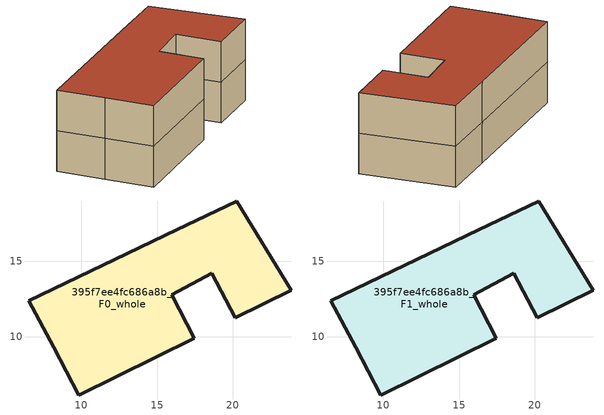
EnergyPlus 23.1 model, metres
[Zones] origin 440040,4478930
395f7ee4fc686a8b_F0_whole
 floor ground (EU_floor_Construction): 20.26,18.98 23.85,13.09 20.18,11.28 18.61,14.2 15.96,12.78 17.47,9.91 9.83,6.16 8.17,9.31 6.53,12.39 16.29,17.08 z0
 wall outside (EU_wall_Construction): 9.83,6.16 17.47,9.91 15.96,12.78 18.61,14.2 20.18,11.28 23.85,13.09 20.26,18.98 16.29,17.08 6.53,12.39 8.17,9.31 9.83,6.16 z0:3
395f7ee4fc686a8b_F1_whole
 floor to 395f7ee4fc686a8b_F0_whole (EU_floor_Construction): 20.26,18.98 23.85,13.09 20.18,11.28 18.61,14.2 15.96,12.78 17.47,9.91 9.83,6.16 8.17,9.31 6.53,12.39 16.29,17.08 z3
 wall outside (EU_wall_Construction): 9.83,6.16 17.47,9.91 15.96,12.78 18.61,14.2 20.18,11.28 23.85,13.09 20.26,18.98 16.29,17.08 6.53,12.39 8.17,9.31 9.83,6.16 z3:6
 roof outside (EU_roof_Construction): 20.18,11.28 23.85,13.09 20.26,18.98 16.29,17.08 6.53,12.39 8.17,9.31 9.83,6.16 17.47,9.91 15.96,12.78 18.61,14.2 z6
[Building]
EU S2 Campaign: North Axis=0; Terrain=City; Solar Distribution=FullExterior
[Site:Location]
Madrid: Latitude=40.5; Longitude=-3.5; Time Zone=1; Elevation=609
[SizingPeriod:WeatherFileDays]
AnnualSizingPeriod: Begin Month=1; Begin Day of Month=1; End Month=12; End Day of Month=31; Day of Week for Start Day=Monday; Use Weather File Daylight Saving Period=No; Use Weather File Rain and Snow Indicators=No
[MATERIAL]
EU_InternalMass_Material: Roughness=MediumRough; Thickness=0.1; Conductivity=1; Density=1800; Specific Heat=900; Thermal Absorptance=0.9; Solar Absorptance=0.7; Visible Absorptance=0.7
[MATERIAL:NOMASS] Roughness=MediumRough; Thermal Absorptance=0.9; Solar Absorptance=0.7; Visible Absorptance=0.7
Name | Thermal Resistance
EU_wall_NoMass | 0.459673
EU_roof_NoMass | 0.495815
EU_floor_NoMass | 0.788942
[CONSTRUCTION]
EU_wall_Construction: EU_wall_NoMass
EU_roof_Construction: EU_roof_NoMass
EU_floor_Construction: EU_floor_NoMass
EU_InternalMass_Construction: EU_InternalMass_Material
[ZONE] Type=1; Multiplier=1; Ceiling Height=autocalculate; Floor Area=autocalculate; Part of Total Floor Area=Yes
Name | Volume
395f7ee4fc686a8b_F0_whole | 292.729
395f7ee4fc686a8b_F1_whole | 292.728
[INTERNALMASS] Construction=EU_InternalMass_Construction; Surface Area=97.5761
Name | Zone or ZoneList
395f7ee4fc686a8b_F0_whole_EU_InternalMass | 395f7ee4fc686a8b_F0_whole
395f7ee4fc686a8b_F1_whole_EU_InternalMass | 395f7ee4fc686a8b_F1_whole
[OTHEREQUIPMENT] Fuel Type=Electricity; Design Level Calculation Method=Watts/Area; Power per Zone Floor Area=1; Fraction Latent=0; Fraction Radiant=0; Fraction Lost=0; Carbon Dioxide Generation Rate=0; EndUse Subcategory=EU_Step8_InternalGains
Name | Zone or ZoneList or Space or SpaceList | Schedule
EU_Step8_InternalGain_395f7ee4fc686a8b_F0_whole_f000 | 395f7ee4fc686a8b_F0_whole | EU_Step8_GainSchedule_395f7ee4fc686a8b_F0_whole_f000
EU_Step8_InternalGain_395f7ee4fc686a8b_F1_whole_f000 | 395f7ee4fc686a8b_F1_whole | EU_Step8_GainSchedule_395f7ee4fc686a8b_F1_whole_f000
[ZONEVENTILATION:DESIGNFLOWRATE] Schedule=EU_AlwaysOn; Design Flow Rate Calculation Method=AirChanges/Hour; Air Changes per Hour=0.719161; Ventilation Type=Natural; Fan Pressure Rise=0; Fan Total Efficiency=1; Constant Term Coefficient=1; Temperature Term Coefficient=0; Velocity Term Coefficient=0; Velocity Squared Term Coefficient=0; Minimum Indoor Temperature=-100; Maximum Indoor Temperature=100; Delta Temperature=-100; Minimum Outdoor Temperature=-100; Maximum Outdoor Temperature=100; Maximum Wind Speed=40
Name | Zone or ZoneList or Space or SpaceList
EU_ConstantAir_395f7ee4fc686a8b_F0_whole | 395f7ee4fc686a8b_F0_whole
EU_ConstantAir_395f7ee4fc686a8b_F1_whole | 395f7ee4fc686a8b_F1_whole
[HVACTEMPLATE:THERMOSTAT] Constant Heating Setpoint=20; Constant Cooling Setpoint=50
EU_HeatOnly_395f7ee4fc686a8b_F0_whole; EU_HeatOnly_395f7ee4fc686a8b_F1_whole
[HVACTEMPLATE:ZONE:IDEALLOADSAIRSYSTEM] System Availability Schedule=EU_AlwaysOn; Maximum Heating Supply Air Temperature=50; Minimum Cooling Supply Air Temperature=13; Maximum Heating Supply Air Humidity Ratio=0.0156; Minimum Cooling Supply Air Humidity Ratio=0.0077; Heating Limit=NoLimit; Cooling Limit=NoLimit; Heating Availability Schedule=EU_AlwaysOn; Cooling Availability Schedule=EU_CoolingOff; Dehumidification Control Type=ConstantSensibleHeatRatio; Cooling Sensible Heat Ratio=0.7; Dehumidification Setpoint=60; Humidification Control Type=None; Humidification Setpoint=30; Outdoor Air Method=None; Outdoor Air Flow Rate per Person=0.00944; Outdoor Air Flow Rate per Zone Floor Area=0; Outdoor Air Flow Rate per Zone=0; Demand Controlled Ventilation Type=None; Outdoor Air Economizer Type=NoEconomizer; Heat Recovery Type=None; Sensible Heat Recovery Effectiveness=0.7; Latent Heat Recovery Effectiveness=0.65
Name | Template Thermostat
395f7ee4fc686a8b_F0_whole | EU_HeatOnly_395f7ee4fc686a8b_F0_whole
395f7ee4fc686a8b_F1_whole | EU_HeatOnly_395f7ee4fc686a8b_F1_whole
[SIZING:ZONE] Zone Cooling Design Supply Air Temperature Input Method=SupplyAirTemperature; Zone Cooling Design Supply Air Temperature=13; Zone Heating Design Supply Air Temperature Input Method=SupplyAirTemperature; Zone Heating Design Supply Air Temperature=50; Zone Cooling Design Supply Air Humidity Ratio=0.008; Zone Heating Design Supply Air Humidity Ratio=0.008; Cooling Design Air Flow Method=DesignDay; Cooling Design Air Flow Rate=0; Cooling Minimum Air Flow per Zone Floor Area=0.000762; Cooling Minimum Air Flow=0; Cooling Minimum Air Flow Fraction=0.2; Heating Design Air Flow Method=DesignDay; Heating Design Air Flow Rate=0; Heating Maximum Air Flow per Zone Floor Area=0.002032; Heating Maximum Air Flow=0.141576; Heating Maximum Air Flow Fraction=0.3; Account for Dedicated Outdoor Air System=No; Dedicated Outdoor Air System Control Strategy=NeutralSupplyAir; Dedicated Outdoor Air Low Setpoint Temperature for Design=autosize; Dedicated Outdoor Air High Setpoint Temperature for Design=autosize; Zone Load Sizing Method=Sensible Load Only No Latent Load; Zone Latent Cooling Design Supply Air Humidity Ratio Input Method=HumidityRatioDifference; Zone Cooling Design Supply Air Humidity Ratio Difference=0.005; Zone Latent Heating Design Supply Air Humidity Ratio Input Method=HumidityRatioDifference; Zone Humidification Design Supply Air Humidity Ratio Difference=0.005
395f7ee4fc686a8b_F0_whole; 395f7ee4fc686a8b_F1_whole
[SCHEDULE:CONSTANT]
Name | Hourly Value
EU_AlwaysOn | 1
EU_CoolingOff | 0
[SCHEDULE:FILE] Column Number=1; Rows to Skip at Top=0; Number of Hours of Data=8760; Column Separator=Comma; Interpolate to Timestep=No; Minutes per Item=60; Adjust Schedule for Daylight Savings=Yes
Name | File
EU_Step8_GainSchedule_395f7ee4fc686a8b_F0_whole_f000 | C:\Users\o_iseri\Desktop\OpenUBEM\openubem\outputs\eu_evidence\EU-11\ES-MAD-BERRUGUETE\idfs\395f7ee4fc686a8b\395f7ee4fc686a8b_F0_whole_f000_gain.csv
EU_Step8_GainSchedule_395f7ee4fc686a8b_F1_whole_f000 | C:\Users\o_iseri\Desktop\OpenUBEM\openubem\outputs\eu_evidence\EU-11\ES-MAD-BERRUGUETE\idfs\395f7ee4fc686a8b\395f7ee4fc686a8b_F1_whole_f000_gain.csv
